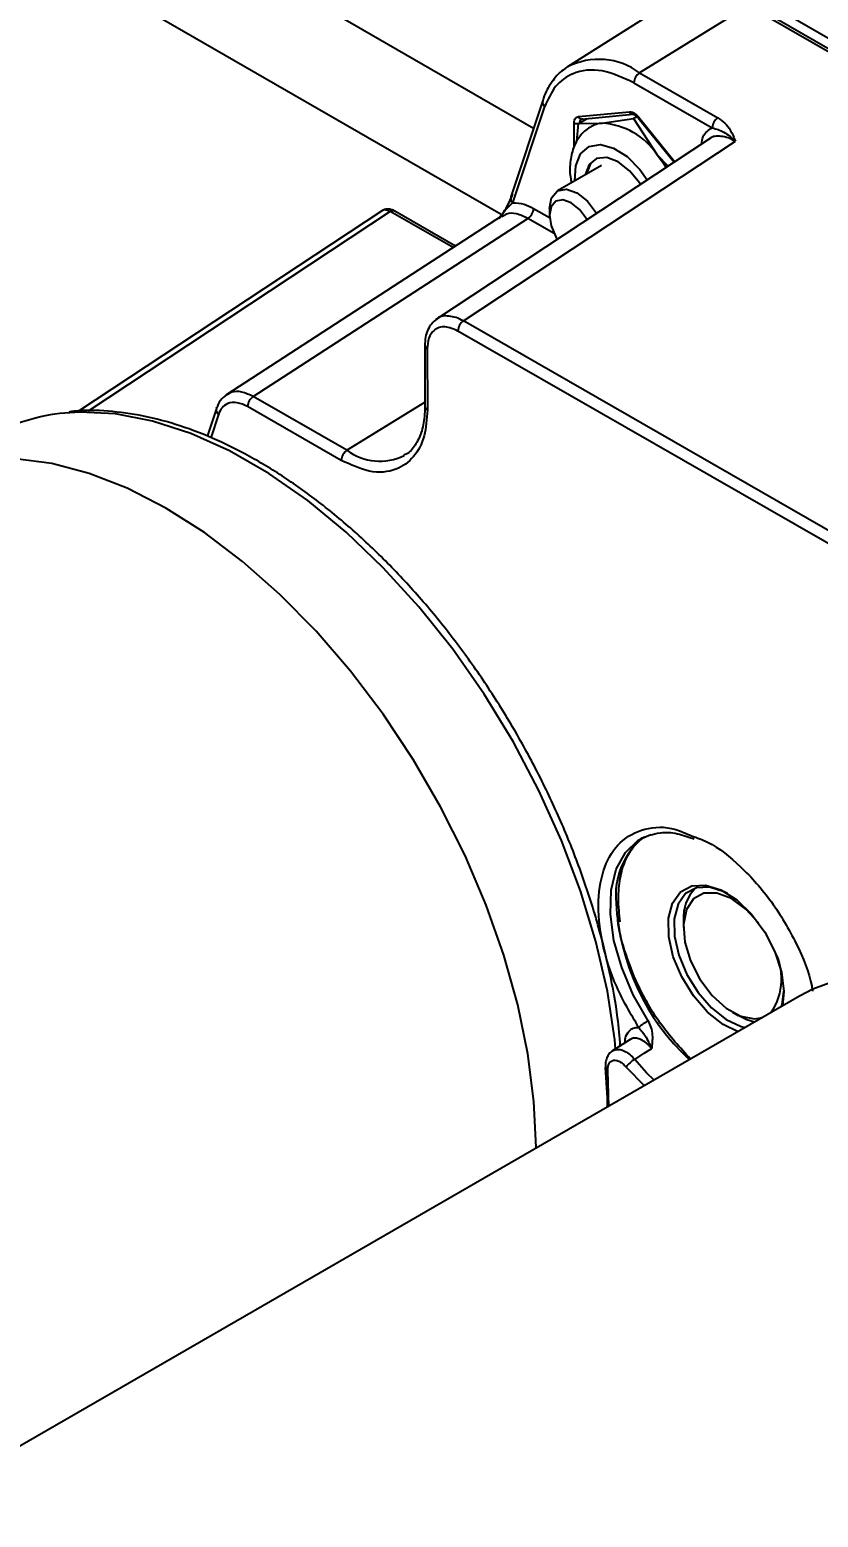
# Model space of a CAD drawing. Header units: inches. Extents: x 0 to 11, y 0 to 8.4.
# Drawn here: x 7.8541 to 8.0126, y 5.7975 to 6.0966 of the extents above; entities that cross this region are included whole.
import ezdxf

# ---------------------------------------------------------------- set-up
doc = ezdxf.new("R2010")
doc.units = ezdxf.units.IN
doc.header["$MEASUREMENT"] = 0
doc.header["$PDSIZE"] = -1
doc.layers.add('OBJ', color=50, linetype='Continuous')
doc.dimstyles.get("Standard").update_dxf_attribs({"dimtxt": 0.18, "dimasz": 0.18, "dimexe": 0.18, "dimexo": 0.0625, "dimgap": 0.09, "dimtad": 0, "dimtih": 1, "dimtoh": 1, "dimdec": 4, "dimzin": 0, "dimdsep": 46, "dimtxsty": 'Standard', "dimcen": 0.09, "dimadec": 0, "dimazin": 0, "dimtfac": 1, "dimtdec": 4, "dimtofl": 0, "dimtmove": 0, "dimatfit": 3, "dimfxl": 1, "dimtolj": 1, "dimtzin": 0, "dimarcsym": 0})

# ---------------------------------------------------------------- blocks, each defined once
blk = doc.blocks.new('*D8')
at = {"layer": 'Defpoints', "color": 0, "transparency": 16777216}
for p in [(5.711596441947764, 7.075144194756552), (5.711596441947764, 4.366810861423873), (9.602395316461589, 4.366810861423874)]:
    blk.add_point(p, dxfattribs=at)
at = {"layer": 'OBJ', "color": 0, "lineweight": -2, "transparency": 16777216}
for p, q in [((5.761596441947764, 7.075144194756552), (9.727395316461589, 7.075144194756553)), ((9.602395316461589, 6.945144194756553), (9.602395316461589, 5.843477528090212)), ((9.602395316461589, 4.496810861423874), (9.602395316461589, 5.598477528090213)), ((5.761596441947764, 4.366810861423873), (9.727395316461589, 4.366810861423874))]:
    blk.add_line(p, q, dxfattribs=at)
at = {"layer": 'OBJ', "color": 0, "transparency": 16777216}
for points in [[(9.580728649794922, 6.945144194756553), (9.624061983128255, 6.945144194756553), (9.602395316461589, 7.075144194756553)], [(9.580728649794922, 4.496810861423874), (9.624061983128255, 4.496810861423874), (9.602395316461589, 4.366810861423874)]]:
    blk.add_solid(points, dxfattribs=at)
at = {"layer": 'OBJ', "color": 0, "transparency": 16777216, "insert": (9.602395316461589, 5.720977528090209), "char_height": 0.125, "attachment_point": 5}
blk.add_mtext('\\A1;32.500000', dxfattribs=at)

msp = doc.modelspace()

# ---------------------------------------------------------------- linework, layer by layer
at = {"color": 7, "linetype": 'Continuous', "lineweight": 25}
for p, q in [((7.955367991753273, 6.076756311380333), (7.255502978395871, 6.480779783710176)), ((7.948853760001575, 6.059424640392986), (7.237234568650035, 6.470233655244557)), ((7.990365885777956, 6.108948873349486), (8.058631831485192, 6.069539781738742)), ((7.983465141458351, 6.10263079900632), (7.962214132092949, 6.089119971787013)), ((7.998499030926955, 6.101421195448922), (7.976698545941873, 6.087954578190427)), ((8.145812448480706, 6.016820049149033), (7.998499030926955, 6.101421195448922)), ((8.146686649564161, 6.016927246805471), (7.99937323201041, 6.101528393105361)), ((7.961858264977805, 6.088882292936928), (7.962214132092949, 6.089119971787013)), ((7.976698545941873, 6.087954578190427), (7.992440502977245, 6.078914073605836)), ((7.975564217952468, 6.085936150910545), (7.991306175082205, 6.076895646384244)), ((7.957223293806797, 6.082353490015963), (7.95081781637739, 6.06302908871387)), ((7.951221325586113, 6.061824354797779), (7.95762680301552, 6.081148756099872)), ((7.963548891397203, 6.073171173228005), (7.963538361378981, 6.077866901336003)), ((7.964085472830532, 6.074163929333158), (7.964442878973453, 6.077752150229638)), ((7.964416755798931, 6.079128581584826), (7.974694122740745, 6.080098816901426)), ((7.964442878973453, 6.077752150229638), (7.966154268415607, 6.078740114325186)), ((7.964442878973453, 6.077752150229638), (7.969161842005982, 6.077807306192107)), ((7.965052463315626, 6.078629320721999), (7.965071232451404, 6.078638037391005)), ((7.965084334079318, 6.078639107123109), (7.975361701021133, 6.079609342439709)), ((7.969161842005982, 6.077807306192107), (7.97547484570549, 6.078782682244189)), ((7.97547484570549, 6.078782682244189), (7.976143707777233, 6.079168808099286)), ((7.97547484570549, 6.078782682244189), (7.980210348322513, 6.071462220219616)), ((7.976403145110304, 6.078900389649724), (7.983615737321482, 6.069949634046128)), ((7.976462770955711, 6.079083093630103), (7.983750710864147, 6.070038832279379)), ((7.990980816666099, 6.074816899528797), (7.935685312140167, 6.038274468967944)), ((7.94130425797746, 6.038047518616269), (7.995971647006624, 6.074174854548335)), ((7.980210348322513, 6.071462220219616), (7.982460947362278, 6.069186482823288)), ((7.969033522190845, 6.069314706760077), (7.960198225279821, 6.064214198420715)), ((7.924999409484855, 6.060256331023179), (7.863926847293813, 6.019896090490551)), ((7.926587130639726, 6.060044701213866), (7.865834613732208, 6.019895964901154)), ((7.939219523230684, 6.052789999561754), (7.926587130639726, 6.060044701213866)), ((7.93971765108519, 6.053113173649873), (7.927461331723181, 6.060151898870305)), ((7.955386206408407, 6.060686404147333), (7.958596985515532, 6.058842474398846)), ((7.95857988610116, 6.060637285870174), (7.95857988610116, 6.059298033718234)), ((7.949159748344932, 6.059238992843166), (7.893526448317332, 6.023145365789736)), ((7.899044561516712, 6.022850718033204), (7.954251878419006, 6.058667976867453)), ((7.959511878752632, 6.055647192575344), (7.954251878419001, 6.058667976867449)), ((8.040431464091816, 5.978449538463217), (7.940169929988055, 6.036029091336387)), ((8.04156579208122, 5.9804679657431), (7.94130425797746, 6.038047518616269)), ((7.933514417101195, 6.03310716634871), (7.933542033224123, 6.020792106494888)), ((7.93400256827535, 6.032430563692157), (7.934030184398278, 6.020115503838334)), ((7.916732604222497, 6.010022724568942), (7.897910233527308, 6.020832290753322)), ((7.917866932211902, 6.012041151848824), (7.899044561516713, 6.022850718033204)), ((7.917866932211902, 6.012041151848824), (7.933539946394396, 6.021722701751363)), ((7.891635731889113, 6.020470089924961), (7.889771138308632, 6.014844880092967)), ((7.892039241097835, 6.019265356008869), (7.890482532287503, 6.014568990110637)), ((7.9769120771885, 5.933947554321964), (7.97892362199596, 5.934828759692489)), ((7.985515357440027, 5.917477516396547), (7.985515357440028, 5.916116836210176)), ((8.008873066935646, 5.902299387988832), (7.781184683393579, 5.77085768198538)), ((7.995354327442267, 5.899073393579648), (7.996532647203014, 5.898392942912064)), ((7.974784430964928, 5.893584302286826), (7.971140072494206, 5.891227917662183)), ((7.969770821433664, 5.887938921674936), (7.970159191544671, 5.881847618147376)), ((7.970484978567696, 5.880138416283561), (7.970322783800937, 5.887361625046005)), ((7.973979992357626, 5.888037133024584), (7.977670282613899, 5.884286404017034))]:
    msp.add_line(p, q, dxfattribs=at)
at = {"color": 7, "linetype": 'Continuous', "lineweight": 25, "flags": 128}
for points in [[(7.963707581132168, 6.066240106431611), (7.963848812345161, 6.06925868573217), (7.964822891069221, 6.071649508878648)], [(7.964822891069221, 6.071649508878648), (7.966539563192987, 6.073119513052405), (7.968830788888227, 6.073524804002796), (7.971472287019983, 6.072825709027766), (7.974205489346719, 6.071090660414352), (7.976762850981354, 6.068489496809629), (7.978243587229091, 6.066399410146433)], [(7.980210348322513, 6.071462220219616), (7.981414081523632, 6.069843737981305), (7.982030827585422, 6.068902235085368)], [(7.976878577662157, 6.06549733378883), (7.976731941020131, 6.065727491301018), (7.974699940210618, 6.068247180943722), (7.972391633236178, 6.070042623111538), (7.970085435984911, 6.070897260981122), (7.968059509881168, 6.070708012612293), (7.966558211512542, 6.069497704151338), (7.965765213108385, 6.067427952087475)], [(7.96611876649898, 6.067632054115431), (7.966911764903135, 6.069701806179294), (7.967819439138339, 6.070601247295176)], [(7.95857988610116, 6.060637285870174), (7.958997659812979, 6.062829691230634), (7.960192846914804, 6.064211084995647), (7.961983495647222, 6.064562889559646), (7.964096995972992, 6.063831545866877), (7.966211586626444, 6.06212839436492), (7.968005340349403, 6.059712724430838), (7.968038399458634, 6.059655238650765)], [(7.966125946616726, 6.058391380480457), (7.966026242344522, 6.058567605914455), (7.964609129823234, 6.060476048565788), (7.96293854770594, 6.061821582954475), (7.961268826976132, 6.062399363667134), (7.959854167478868, 6.06212142882786), (7.958909938298687, 6.061030091496446), (7.95857988976881, 6.059291497888601), (7.958914268786017, 6.057170333120731), (7.959862169176088, 6.054989525300338), (7.960185645422452, 6.054465689852198)], [(7.891641527660635, 6.020486997433719), (7.891713390897497, 6.020641003037924), (7.891745355421724, 6.020691482554189)], [(7.971880397344696, 5.891661479516578), (7.971690035917248, 5.893514832243648), (7.970211441409838, 5.903296589868369), (7.967919403168809, 5.913315870323888), (7.964839890903285, 5.923459151159148), (7.961007796717744, 5.93361150494923), (7.956466539770536, 5.94365790146902), (7.951267574317465, 5.953484511031613), (7.945469806714518, 5.962979994224152), (7.939138927985306, 5.97203676342786), (7.932346669515522, 5.980552201828759), (7.925169990307678, 5.988429826107171), (7.917690205004852, 5.995580379632282), (7.909992062563298, 6.001922843775436), (7.902162786012899, 6.007385355883571), (7.894291084185391, 6.011906023511792), (7.886466146607853, 6.015433625689507), (7.878776632949726, 6.017928193274481), (7.871309668473329, 6.019361461819201), (7.864149856869827, 6.019717191818346), (7.861123797680923, 6.019531441283253)], [(7.881453920450889, 6.000425286934744), (7.873694158685307, 6.004411991447644), (7.866021523679144, 6.007414452181511), (7.858520078427127, 6.00939977354824), (7.851272010333219, 6.010346203951483), (7.844356730748212, 6.010243374101686), (7.837850004922352, 6.009092410624205), (7.83182312190541, 6.006905923715752), (7.829150697520066, 6.005512786474693)], [(7.95589264299187, 5.871714440265009), (7.955892393430551, 5.871938678189577), (7.955465543449651, 5.881145779915646), (7.954229915824928, 5.89071916827134), (7.952199048351211, 5.900553955210475), (7.949395191637529, 5.910542388749283), (7.945849065324781, 5.920575033519698), (7.941599521514925, 5.930541969766152), (7.936693119099215, 5.940333997649411), (7.93118361364925, 5.949843833662874), (7.925131368459675, 5.958967286053115), (7.918602693195303, 5.967604396366542), (7.911669117388542, 5.975660534615129), (7.904406606746877, 5.983047436062371), (7.896894730856676, 5.989684168270203), (7.889215791402151, 5.995498017811727), (7.881453920450889, 6.000425286934744)], [(7.978426421138958, 5.8973234736887), (7.975422966202093, 5.902555633419251), (7.973096545336253, 5.908027810011601), (7.971543909601235, 5.913512426894171), (7.970829629924439, 5.918781390129302), (7.970983411728791, 5.923615574371055), (7.971998859545282, 5.927813935837762), (7.973833742987376, 5.931201873309464), (7.976411753025941, 5.933638489433616), (7.9769120771885, 5.933947554321964)], [(7.99648030790761, 5.89514520048311), (7.993480099931935, 5.896599908383977), (7.990365641987692, 5.899076112377201), (7.987525145368669, 5.902339323519163), (7.985169276714692, 5.906147524367665), (7.983472760026443, 5.910218278087131), (7.982561418185643, 5.914249675496646), (7.982502841247512, 5.917942726292765), (7.983301373595581, 5.921023533792521), (7.984897791738635, 5.923263608597416), (7.98717369664613, 5.924496814606829), (7.989960294862649, 5.924631690572585), (7.993050917146315, 5.92365823336132), (7.996216346181001, 5.921648639841122), (7.999221816576079, 5.918751952370108), (8.00184442634146, 5.915183005006539), (8.003889668508485, 5.91120649024952), (8.005205856821988, 5.90711732800724), (8.005205856821988, 5.90711732800724)], [(7.994359806159173, 5.922948720860826), (7.993691243543281, 5.923291030697444), (7.990757108463852, 5.924215198935987), (7.988111603827915, 5.924087152133055), (7.985950934611938, 5.922916386934244), (7.984435347767267, 5.920789733638459), (7.983677247436822, 5.917864916391854), (7.983732858454036, 5.914358855509463), (7.984598056404162, 5.91053157948777), (7.986208673513258, 5.906666939880683), (7.988445257678427, 5.903051559328309), (7.991141931683829, 5.899953574066951), (7.994098695554945, 5.897602747491106), (7.99709625964175, 5.896173429653587), (7.997890735809594, 5.895959423179708)], [(7.995140872378061, 5.921920957128359), (7.992250560625174, 5.923011570975017), (7.989636174285619, 5.922984789836534), (7.987530013058714, 5.921842993334594), (7.986119218612204, 5.919687635099083), (7.985529146223832, 5.916710228167861), (7.985812226414793, 5.913175328212902), (7.986943306267846, 5.909397026607857), (7.988821884374381, 5.905711042031138), (7.991281040825633, 5.902444890388064), (7.994102268779074, 5.899888783585391), (7.997034889750288, 5.898269842929826), (7.999818327496387, 5.897731918403223), (8.00137684835356, 5.897971913114287)], [(8.000662137954212, 5.916942764707485), (7.998050292661114, 5.919809854122916), (7.995140872378061, 5.921920957128359)], [(8.005205856821988, 5.90711732800724), (8.005695375615915, 5.903218792736532), (8.005442420274598, 5.900318917826902)], [(8.061176289866468, 5.897211888448883), (8.053416528100886, 5.901198592961783), (8.045743893094722, 5.90420105369565), (8.038242447842707, 5.90618637506238), (8.0309943797488, 5.907132805465621), (8.02407910016379, 5.907029975615825), (8.017572374337933, 5.905879012138343), (8.01154549132099, 5.90369252522989), (8.008873066935646, 5.902299387988832)], [(8.00521050367459, 5.900185035223489), (8.00534092934177, 5.900640829054241), (8.005693535675446, 5.903316000346808)], [(7.999821046162555, 5.897073767626984), (7.998273077608933, 5.897547605190555), (7.996532647203014, 5.898392942912064)], [(7.975726582678587, 5.889581887440943), (7.977643851026444, 5.890800972323841), (7.979150229288832, 5.891759095214487)], [(7.979628259570135, 5.885416720054415), (7.97811733483252, 5.886902783113761), (7.975726582678588, 5.889581887440943)]]:
    msp.add_lwpolyline(points, dxfattribs=at)
at = {"color": 7, "linetype": 'Continuous', "lineweight": 25}
for centre, radius, start, end in [((7.968520005994458, 6.076899803284238), 0.01375123863140911, 53.50523561275909, 117.2947224978218), ((7.978129984713537, 6.085822177661274), 0.002568296901402467, 123.8726894980707, 177.4565513076115), ((7.958356950475109, 6.08206473862076), 0.001171383494556452, 166.8197843640164, 231.440970348597), ((7.964131306963907, 6.079041883927143), 0.001316118746984822, 243.2225697507639, 285.2470478251882), ((7.965062407971052, 6.079309184188535), 0.0006704356999988875, 195.6274329159058, 271.8741506722452), ((7.969608499122746, 6.072383554194636), 0.005442112485976887, 94.70780174887048, 120.2538671886001), ((7.96836032631462, 6.063619893211188), 0.01421003569645972, 33.49653194648529, 86.76652098153643), ((7.975339774912874, 6.080279419505144), 0.0006704357000075903, 195.6274329164527, 271.8741506715375), ((7.976568756775358, 6.078947423421991), 0.000172160969257386, 127.9970197869365, 195.854565445993), ((7.993871941870033, 6.076781673125275), 0.002568296928566458, 123.8726923457819, 177.4565511179454), ((7.95194675202724, 6.062737268412651), 0.001166042361882616, 165.5067699210124, 231.5283735120786), ((7.927112405450109, 6.059379235430487), 0.0008477961637508681, 65.69659057290663, 128.2852347004586), ((7.952820439647337, 6.060800377396602), 0.002568296901403315, 303.8726894982034, 357.4565513076329), ((7.942735696749106, 6.035915118087125), 0.002568296901384875, 123.8726894978521, 177.4565513077918), ((7.934310998007557, 6.033167437153067), 0.0007988187510968547, 184.2888315622157, 247.2875014579553), ((7.892761026702785, 6.020175897912376), 0.001161921261340243, 164.4698280922337, 231.5961747308471), ((7.900476000288368, 6.020718317504056), 0.002568296901393397, 123.8726894979889, 177.4565513077017), ((7.934338744194218, 6.020852517185379), 0.0007989980108827906, 184.336160848405, 247.2827710133173), ((7.864450282117383, 5.982638052226467), 0.03704305137001287, 95.15212995759042, 119.6394551202004), ((7.919298370983557, 6.009908751319675), 0.002568296901394745, 123.8726894979669, 177.4565513076827), ((7.924483391600416, 6.021075412333904), 0.01119800863332962, 233.7819143987375, 295.7862045793815), ((7.986944779981907, 5.922515565256696), 0.01505662871131967, 128.2232093436454, 185.6980865345672), ((7.994050785650668, 5.918054978628577), 0.008554939939498598, 135.642942894712, 183.8704334263645), ((8.018498997790163, 5.923571142040989), 0.04660628942756745, 183.1370391043945, 226.9760294922421), ((7.993178960187182, 5.90578679854767), 0.01205840857343883, 325.6849416465863, 29.78704925934113), ((7.986691745706677, 5.883000278455332), 0.01653691361474992, 119.9874703436305, 128.0468218693412), ((7.978700393141033, 5.884459746041415), 0.005922827127590459, 120.1385733573182, 142.8430903867904), ((7.97052391616787, 5.888022204761711), 0.0006905213898431374, 187.1819778893554, 253.0656311895539)]:
    msp.add_arc(centre, radius, start, end, dxfattribs=at)
for points, knots in [([(7.961853881350372, 6.088786908685429), (7.961680667049928, 6.088695408522164), (7.960531238345378, 6.08808822473966), (7.958999950843044, 6.086070122082203), (7.95764863911262, 6.08395227253874), (7.957311796536862, 6.08250453207035), (7.957268323819477, 6.082317687482528)], [0, 0, 0, 0, 0.07611383978785045, 0.5050820402342876, 0.9361261605807722, 1, 1, 1, 1]), ([(7.975564217952468, 6.085936150910545), (7.973389255952713, 6.086933321992609), (7.968941232776208, 6.088972640419532), (7.963499277643582, 6.088266267176848), (7.959594056234022, 6.0855550474716), (7.958272859181298, 6.082595805052263), (7.95762680301552, 6.081148756099872)], [0, 0, 0, 0, 0.2744175396602942, 0.5612123690370145, 0.7854359015814485, 1, 1, 1, 1]), ([(7.963538361378981, 6.077866901336003), (7.963553350780831, 6.078057570331745), (7.963583220236081, 6.078437517383195), (7.963847655297481, 6.078947512407675), (7.964200972228224, 6.079059926306029), (7.964416755798931, 6.079128581584826)], [0, 0, 0, 0, 0.2816731810096067, 0.5612915418211741, 0.9999999999999999, 0.9999999999999999, 0.9999999999999999, 0.9999999999999999]), ([(7.964695947017105, 6.077857001180899), (7.964702549968408, 6.077970936527512), (7.964715754357324, 6.078198781101764), (7.964838481645467, 6.078458106378942), (7.965024043925526, 6.07864159226959), (7.965195703613851, 6.078679276881069), (7.965281543297088, 6.078698121346789)], [0, 0, 0, 0, 0.2500286588613911, 0.5000000001973743, 0.7499713414346573, 1, 1, 1, 1]), ([(7.974694122740745, 6.080098816901426), (7.974851353390377, 6.080092965564386), (7.975164671656287, 6.080081305428283), (7.975795075321847, 6.079784260603589), (7.976209606336282, 6.079348949299957), (7.976462770955711, 6.079083093630103)], [0, 0, 0, 0, 0.2816738383827412, 0.5612999679142292, 1, 1, 1, 1]), ([(7.975348602266728, 6.079608272905656), (7.975390809385957, 6.079608394477226), (7.975482308097389, 6.07960865802618), (7.975719025888451, 6.079516811005117), (7.976042423815009, 6.079302167474537), (7.976277168658134, 6.079040725536056), (7.976402913621721, 6.078900679831127)], [0, 0, 0, 0, 0.1965021132730203, 0.4259871435620041, 0.6925205053734076, 1, 1, 1, 1]), ([(7.992440502977245, 6.078914073605836), (7.992939963637819, 6.078564536883328), (7.993997595642854, 6.077824376038157), (7.995136460436033, 6.076189529564002), (7.995657666308926, 6.074932252341501), (7.995971647048169, 6.074174853293861)], [0, 0, 0, 0, 0.2624106760730275, 0.5556672454619068, 1, 1, 1, 1]), ([(7.966894109129763, 6.077017927945554), (7.966741321828734, 6.076954418874521), (7.965724480946024, 6.076531748800396), (7.964566690601394, 6.075132961298563), (7.963326243749139, 6.072933675579585), (7.962709444524418, 6.070279442752231), (7.962589192196789, 6.067757202834692), (7.96294322991881, 6.066212106629327), (7.963026858505208, 6.065847133623728)], [0, 0, 0, 0, 0.04148166504746194, 0.2760717194365756, 0.4313113925470837, 0.6700892432961029, 0.9220705351322619, 1, 1, 1, 1]), ([(7.989127631970359, 6.073592209137758), (7.989211296543758, 6.074132639933567), (7.989463405608697, 6.075761136883458), (7.990568089855704, 6.076441240820286), (7.991306175082205, 6.076895646384244)], [0, 0, 0, 0, 0.3318586478436041, 1, 1, 1, 1]), ([(7.995971647006748, 6.074174854548268), (7.995470605395589, 6.074432822645226), (7.994481780198758, 6.074941932764162), (7.99268076073495, 6.075264534819242), (7.9912541896925, 6.075245020453174), (7.990700040233473, 6.074585000476803), (7.990657295685295, 6.074534089562393)], [0, 0, 0, 0, 0.2507211557201579, 0.4948079972464855, 0.9610318055002104, 1, 1, 1, 1]), ([(7.991306175082205, 6.076895646384244), (7.992103613841693, 6.076656342653883), (7.993803745347915, 6.076146149480173), (7.995219790979188, 6.074858524847865), (7.995971647006628, 6.074174854548337)], [0, 0, 0, 0, 0.4690453394761426, 1, 1, 1, 1]), ([(7.948733237549001, 6.058962282283216), (7.949129846546554, 6.059561470996233), (7.95019113216489, 6.061164839471778), (7.950834458190878, 6.062627969208997), (7.951237369303239, 6.063544318316813)], [0, 0, 0, 0, 0.3737061830492984, 1, 1, 1, 1]), ([(7.927461620070989, 6.06015173315983), (7.927249451931426, 6.060254062606891), (7.926815701548224, 6.060463261956836), (7.92611349897257, 6.06055240988061), (7.925429470209, 6.060471591038638), (7.925045567760174, 6.060263848655285), (7.924853760458829, 6.060160055345167)], [0, 0, 0, 0, 0.2396652067586447, 0.4899645888672981, 0.7451735041060548, 0.9999999999999999, 0.9999999999999999, 0.9999999999999999, 0.9999999999999999]), ([(7.926587130639726, 6.060044701213866), (7.926280226030327, 6.060169615182355), (7.925666443111091, 6.060419432415085), (7.925056412939651, 6.060377537920615), (7.924878282986763, 6.060160979407488), (7.92486490052291, 6.060144709900721)], [0, 0, 0, 0, 0.4805064538311323, 0.9609717316445181, 1, 1, 1, 1]), ([(7.948498545375865, 6.058625624208014), (7.948760855574902, 6.05903109695377), (7.949614713873717, 6.060350970409627), (7.95056380247948, 6.061221356405144), (7.951221325586113, 6.061824354797779)], [0, 0, 0, 0, 0.3072057733696319, 1, 1, 1, 1]), ([(7.954251878419006, 6.058667976867453), (7.953474594512545, 6.059028498348545), (7.951946127278618, 6.059737435284451), (7.950099753334485, 6.059756742034919), (7.949284579331124, 6.059191434491661), (7.948980147960249, 6.058980317172353)], [0, 0, 0, 0, 0.3933195454208736, 0.7734317314969388, 1, 1, 1, 1]), ([(7.951221325586113, 6.061824354797779), (7.951962874856569, 6.061798864567586), (7.953287622656711, 6.061753327301599), (7.95474473608019, 6.061012528632665), (7.955386206408407, 6.060686404147333)], [0, 0, 0, 0, 0.5597663724179136, 1, 1, 1, 1]), ([(7.935922274758182, 6.038430997191341), (7.935563868796904, 6.038145923215402), (7.934848929749108, 6.037577264937001), (7.934095533734773, 6.036307461157236), (7.933603527228607, 6.034816065474784), (7.933543963469128, 6.033674006480494), (7.933514416485496, 6.033107480816134)], [0, 0, 0, 0, 0.2532902067272432, 0.5052568282293218, 0.7545794871572281, 1, 1, 1, 1]), ([(7.94130425797746, 6.038047518616269), (7.940798097434706, 6.038302134733021), (7.939799110817924, 6.038804659271318), (7.937985438406593, 6.039118853710976), (7.936551234324569, 6.039094183470925), (7.936000281063649, 6.038436270726037), (7.935957782173547, 6.038385521300587)], [0, 0, 0, 0, 0.2506856367649586, 0.494767124250576, 0.9610278439480467, 1, 1, 1, 1]), ([(7.940169929988055, 6.036029091336387), (7.939290530236776, 6.036407494916918), (7.937469049336991, 6.037191273731214), (7.935402880815997, 6.036450137234613), (7.934200993189158, 6.034742653216166), (7.934067171769524, 6.033183337420158), (7.93400256827535, 6.032430563692157)], [0, 0, 0, 0, 0.2712790564576449, 0.5618942001408991, 0.7885004839537889, 1, 1, 1, 1]), ([(7.899044561516712, 6.022850718033204), (7.898261934892075, 6.023207807382432), (7.896722923027732, 6.023910012914154), (7.894871801865059, 6.023926093148785), (7.894059939680004, 6.023362924492089), (7.893756739857483, 6.023152602297136)], [0, 0, 0, 0, 0.3933048967171733, 0.7734223233615121, 1, 1, 1, 1]), ([(7.893627330885384, 6.023209351248472), (7.893201114843079, 6.022862165018939), (7.892352554067577, 6.022170946043271), (7.891877706901776, 6.021046299732607), (7.891641366494183, 6.020486542011378)], [0, 0, 0, 0, 0.5022811030281422, 1, 1, 1, 1]), ([(7.897910233527308, 6.020832290753322), (7.897198314331692, 6.02115874048505), (7.895742546818765, 6.021826281010688), (7.893961373351424, 6.021595351894806), (7.892683196924595, 6.020707891510927), (7.89225074562135, 6.019739150594363), (7.892039241097835, 6.019265356008869)], [0, 0, 0, 0, 0.2744279726510485, 0.5611638647797773, 0.7853727645529026, 1, 1, 1, 1]), ([(7.933542033224123, 6.020792106494888), (7.933524663493606, 6.02013888894164), (7.933474084485918, 6.018236781386577), (7.932889917321927, 6.015479771198318), (7.931594940132006, 6.012963324396038), (7.930396027446606, 6.011512981554151), (7.929493243561515, 6.011138331302212), (7.929336171262412, 6.011073147178522)], [0, 0, 0, 0, 0.1392299764615897, 0.405424485001307, 0.671928790599606, 0.9429200055731264, 1, 1, 1, 1]), ([(7.97281999166934, 5.892314126866555), (7.9726627609597, 5.894168713637653), (7.972251697354904, 5.899017341016376), (7.970755890299754, 5.907169816887173), (7.968444393807814, 5.916623084643436), (7.965410958803941, 5.926160427555699), (7.961727246784574, 5.935672631401014), (7.95741992054908, 5.945071845413974), (7.952534686287519, 5.954265637866992), (7.94711875281149, 5.963164851986217), (7.941225047004641, 5.971682494491565), (7.934910399874976, 5.979735192429587), (7.928235215432087, 5.987243874811587), (7.921262686125289, 5.994134497424566), (7.914058272664346, 6.00033839458994), (7.906689015505191, 6.005792935098523), (7.899223443731143, 6.010440764343921), (7.891730234679365, 6.014233557673648), (7.884284183605154, 6.017118149527151), (7.87694867196183, 6.019089257052737), (7.86984376172939, 6.020000030919811), (7.864838635605274, 6.020199460331763), (7.862334210480993, 6.019797636426892), (7.861998783926595, 6.019743818723748)], [0, 0, 0, 0, 0.03134610232500532, 0.08195117765197102, 0.1325233108955557, 0.18306295898082, 0.2335752298778855, 0.2840675712312045, 0.3345485421806111, 0.3850272177767762, 0.4355116909590389, 0.486009564003653, 0.5365303736623649, 0.5870834922844917, 0.6376775984947938, 0.688319554328505, 0.7390122311500977, 0.7897506260781938, 0.8405135852653968, 0.8912405260192126, 0.9418453999227016, 0.9922111478050386, 1, 1, 1, 1]), ([(7.934030184398278, 6.020115503838334), (7.933903540032071, 6.018328785015075), (7.933641682173143, 6.014634452771385), (7.931426448121814, 6.010465626536755), (7.92771289304275, 6.00779185126463), (7.922604270211628, 6.007305100323701), (7.91864098550761, 6.00913945510859), (7.916732604222497, 6.010022724568942)], [0, 0, 0, 0, 0.1775623555452592, 0.3671390969954715, 0.5633612870161226, 0.7897518824804866, 1, 1, 1, 1]), ([(7.976499959378589, 5.896023219879767), (7.974919777300685, 5.898721120568389), (7.97168220657889, 5.904248739443407), (7.968893470966868, 5.913227973190754), (7.968090788470302, 5.921594394206685), (7.969399697727029, 5.928535555377913), (7.97260246026984, 5.933622395248859), (7.977566332138986, 5.936226808678549), (7.98269946334415, 5.936523654638246), (7.986068499160311, 5.935009543895841), (7.98713932658052, 5.934528293060685)], [0, 0, 0, 0, 0.1301381345668603, 0.2666347252978461, 0.4031313160288352, 0.5332694505957167, 0.6634075851625951, 0.7999041758935851, 0.9364007666245809, 1, 1, 1, 1]), ([(7.972792063400598, 5.917234818474071), (7.97262913101594, 5.918789490388523), (7.972302528948719, 5.921905869383211), (7.972701130418956, 5.926036168077717), (7.973697653447686, 5.929598946801586), (7.975355065232113, 5.932335760551799), (7.976706746345036, 5.933905850822756), (7.977639552058764, 5.934324555052644), (7.977699143380708, 5.934351303536487)], [0, 0, 0, 0, 0.195843997908878, 0.3925742245974496, 0.5889828747248047, 0.7859896756703422, 0.9863281732212114, 1, 1, 1, 1]), ([(7.978756621339402, 5.934633978136644), (7.979440271041499, 5.934841524311504), (7.981089733368279, 5.935342277248933), (7.984123433370314, 5.93515198780726), (7.986539211479958, 5.934316996926722), (7.987670855713263, 5.933925854788689)], [0, 0, 0, 0, 0.2733958355656366, 0.659630406743406, 1, 1, 1, 1]), ([(7.98713932658052, 5.934528293060685), (7.988245514563864, 5.934142886035176), (7.991515207475229, 5.933003692120336), (7.997185024119913, 5.928475233844312), (8.003428558423083, 5.92148465547125), (8.008248487021241, 5.913090862086359), (8.010961064601535, 5.906727325977688), (8.011411945410538, 5.903656889328552), (8.011462431746606, 5.903313084284182)], [0, 0, 0, 0, 0.1079795422370824, 0.3191681243521304, 0.5406752295212276, 0.7621823346903392, 0.9733709168054173, 0.9999999999999999, 0.9999999999999999, 0.9999999999999999, 0.9999999999999999]), ([(7.986943023730421, 5.889639443520952), (7.984829714301653, 5.891944951289759), (7.980798829119625, 5.896342431836538), (7.976344694161412, 5.904151651430742), (7.973673248863133, 5.911223914410536), (7.972471577254829, 5.915739694970353), (7.972325061683955, 5.917690645059687), (7.972320253160099, 5.9177546736813)], [0, 0, 0, 0, 0.2932609430557077, 0.5593602024097284, 0.7927446917578302, 0.9931980465409539, 1, 1, 1, 1]), ([(7.973798398701504, 5.892946749399645), (7.973804445702905, 5.893256855686598), (7.973822890990606, 5.894202779013189), (7.974417307996044, 5.895203861732351), (7.975348852261377, 5.895936675610965), (7.976115775257751, 5.895994335570631), (7.976499959378589, 5.896023219879767)], [0, 0, 0, 0, 0.1590470160420813, 0.4851442515953776, 0.742087010046425, 1, 1, 1, 1]), ([(7.976499959378589, 5.896023219879768), (7.976951586046812, 5.895472054841664), (7.97801624372395, 5.894172746960895), (7.978735869150269, 5.892641049577356), (7.979150230226707, 5.891759096614869)], [0, 0, 0, 0, 0.4241989495034691, 1, 1, 1, 1]), ([(7.979150230227247, 5.891759096614215), (7.979261805051439, 5.892645905554991), (7.97943152514078, 5.89399485944084), (7.979155218157954, 5.895960938808012), (7.978658292660842, 5.896889974023135), (7.978426420951776, 5.897323473580642)], [0, 0, 0, 0, 0.5058106517563993, 0.7694050125321652, 1, 1, 1, 1]), ([(7.979150226475219, 5.891759091013434), (7.978852312710525, 5.892096023689549), (7.978256524110826, 5.892769845013321), (7.97726125724431, 5.893464503580472), (7.976286994066609, 5.89384123882194), (7.975413658934772, 5.893895301825487), (7.97497130104973, 5.893656024938365), (7.974766912053078, 5.89354546838555)], [0, 0, 0, 0, 0.2056124351631235, 0.4111980020551594, 0.6171248847100501, 0.823094685766557, 1, 1, 1, 1]), ([(7.971256463701693, 5.891303078503271), (7.971022612580396, 5.891118224146888), (7.970557585841274, 5.89075063036293), (7.970091202372152, 5.889915963703307), (7.969820308880046, 5.88895410595157), (7.969833736869487, 5.888250030192899), (7.969840332567774, 5.887904195003149)], [0, 0, 0, 0, 0.2569610233300366, 0.510982141532016, 0.7597991667922215, 0.9999999999999999, 0.9999999999999999, 0.9999999999999999, 0.9999999999999999]), ([(7.970322783800937, 5.887361625046005), (7.970318429240793, 5.887623659466696), (7.970309726842587, 5.888147323808592), (7.970524058080755, 5.888771905178388), (7.97089333304681, 5.88921391328511), (7.971404221007006, 5.889435293412761), (7.972015944113062, 5.889420779282173), (7.972681908486702, 5.889172045769814), (7.973363265477824, 5.888714094561026), (7.973774122052181, 5.888263110329687), (7.973979992357626, 5.888037133024584)], [0, 0, 0, 0, 0.124981501035049, 0.249770069580952, 0.3748488310066369, 0.4998735113908109, 0.6246105495688138, 0.7494652439943775, 0.8744630852635964, 1, 1, 1, 1]), ([(7.97124582638789, 5.891272615249258), (7.971456590274148, 5.891388592409474), (7.971905507235246, 5.891635618193848), (7.972794954086189, 5.891596382077004), (7.973784262865085, 5.891242356490813), (7.974803269600243, 5.890572439068441), (7.97541837738709, 5.889912537206723), (7.975726582678587, 5.889581887440944)], [0, 0, 0, 0, 0.1808415334509599, 0.3851837858895722, 0.589692325243642, 0.794411647509768, 1, 1, 1, 1]), ([(7.970159191544671, 5.881847618147376), (7.970169146937835, 5.881709377612644), (7.970216702071541, 5.88104902728737), (7.970183189728897, 5.880434656703476), (7.970156693002041, 5.879948901060454)], [0, 0, 0, 0, 0.2093442365961701, 1, 1, 1, 1])]:
    msp.add_open_spline(points, degree=3, knots=knots, dxfattribs=at)

# ---------------------------------------------------------------- dimensions: what is measured, and where the dimension line sits
at = {"layer": 'OBJ'}
dim = msp.add_linear_dim(base=(9.602395316461589, 4.366810861423874), p1=(5.711596441947762, 7.075144194756549), p2=(5.711596441947762, 4.366810861423871), angle=90, dimstyle='Standard', override={"dimtxt": 0.125, "dimasz": 0.13, "dimexe": 0.125, "dimexo": 0.05, "dimgap": 0.06, "dimdec": 6, "dimlfac": 12, "dimzin": 1, "dimadec": 2, "dimtdec": 2, "dimtzin": 1}, dxfattribs=at)
dim.commit()
dim.dimension.update_dxf_attribs({"geometry": '*D8', "text_midpoint": (9.602395316461589, 5.720977528090209)})

doc.saveas('drawing.dxf')
